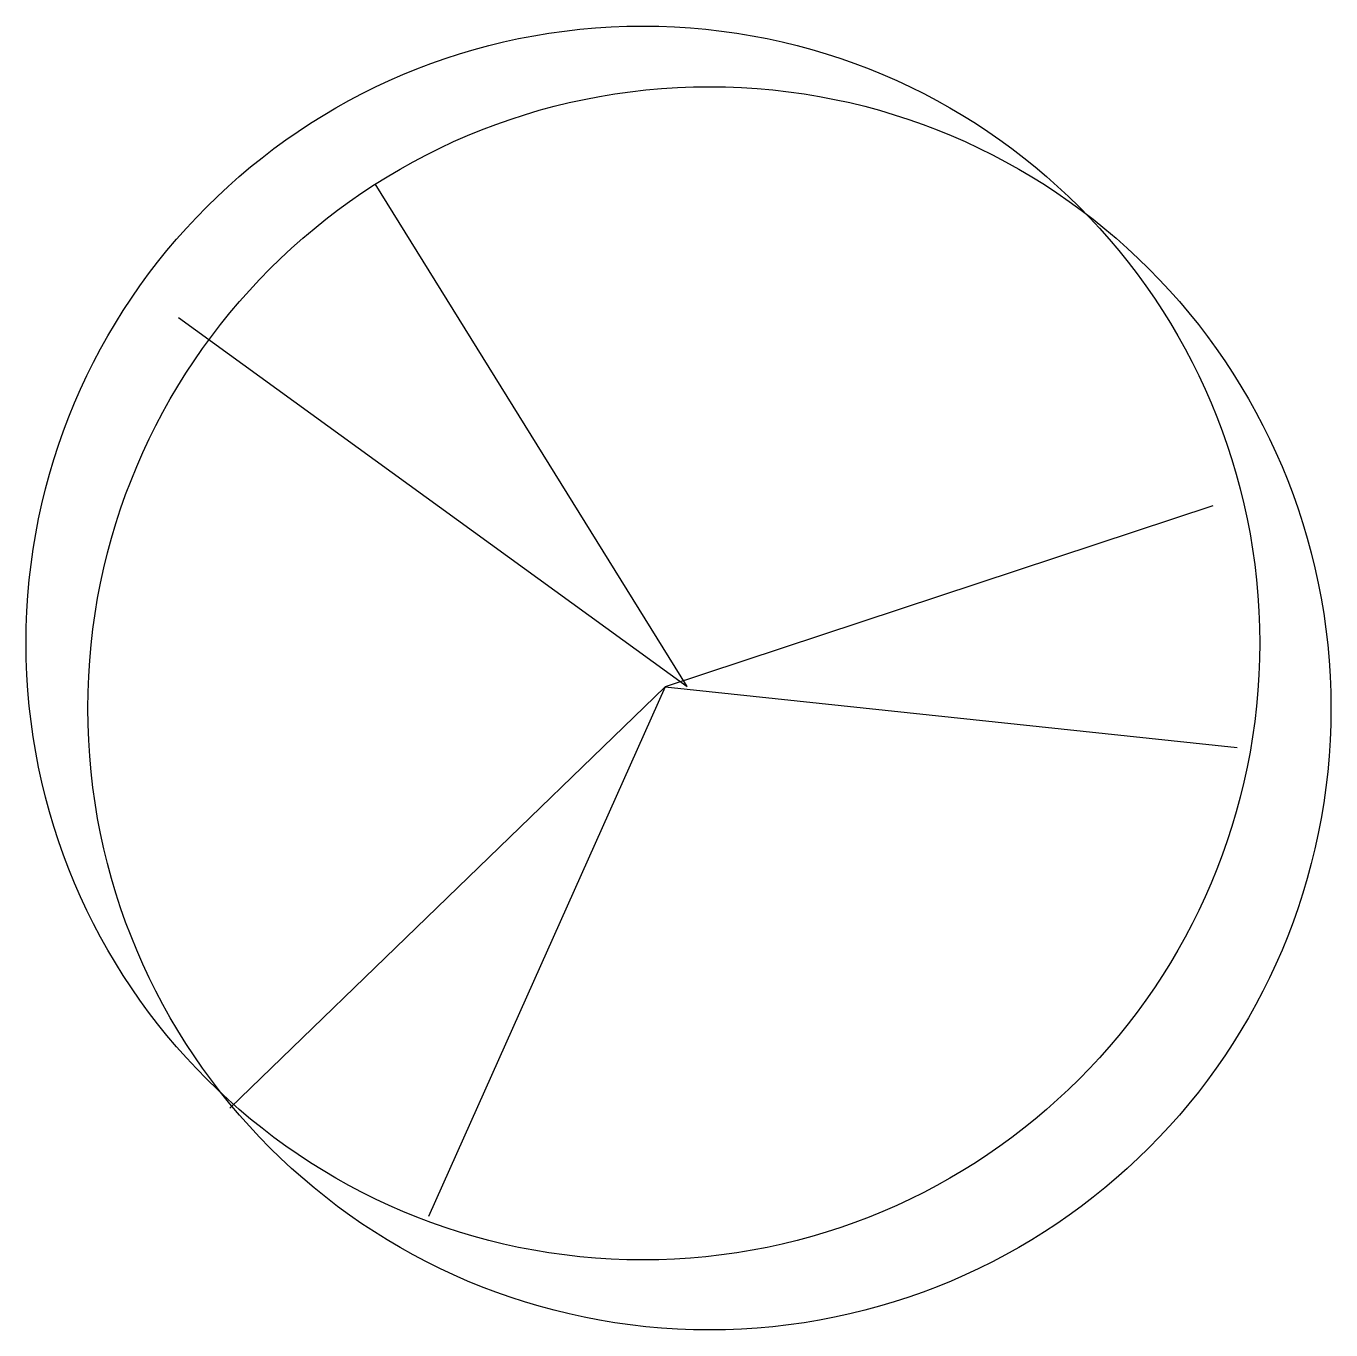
# Model space of a CAD drawing. Extents: x 130.77 to 136.7, y 140.37 to 146.3.
import ezdxf

# ---------------------------------------------------------------- set-up
doc = ezdxf.new("R2010")
doc.units = 0
doc.layers.add('49', color=1, linetype='CONTINUOUS')
doc.layers.add('50', color=2, linetype='CONTINUOUS')

msp = doc.modelspace()

# ---------------------------------------------------------------- linework, layer by layer
at = {"layer": '49', "color": 0}
for p, q in [((133.7777, 143.2947), (132.3577, 145.58)), ((131.4639, 144.9723), (133.7777, 143.2947)), ((136.1685, 144.1161), (133.6778, 143.2938)), ((131.6968, 141.377), (133.6778, 143.2938)), ((133.6778, 143.2938), (132.6006, 140.8856)), ((133.6778, 143.2938), (136.2785, 143.0178))]:
    msp.add_line(p, q, dxfattribs=at)
at = {"layer": '50', "color": 0}
for centre, radius in [((133.576, 143.4927), 2.805), ((133.8785, 143.1957), 2.8263)]:
    msp.add_circle(centre, radius, dxfattribs=at)

doc.saveas('drawing.dxf')
